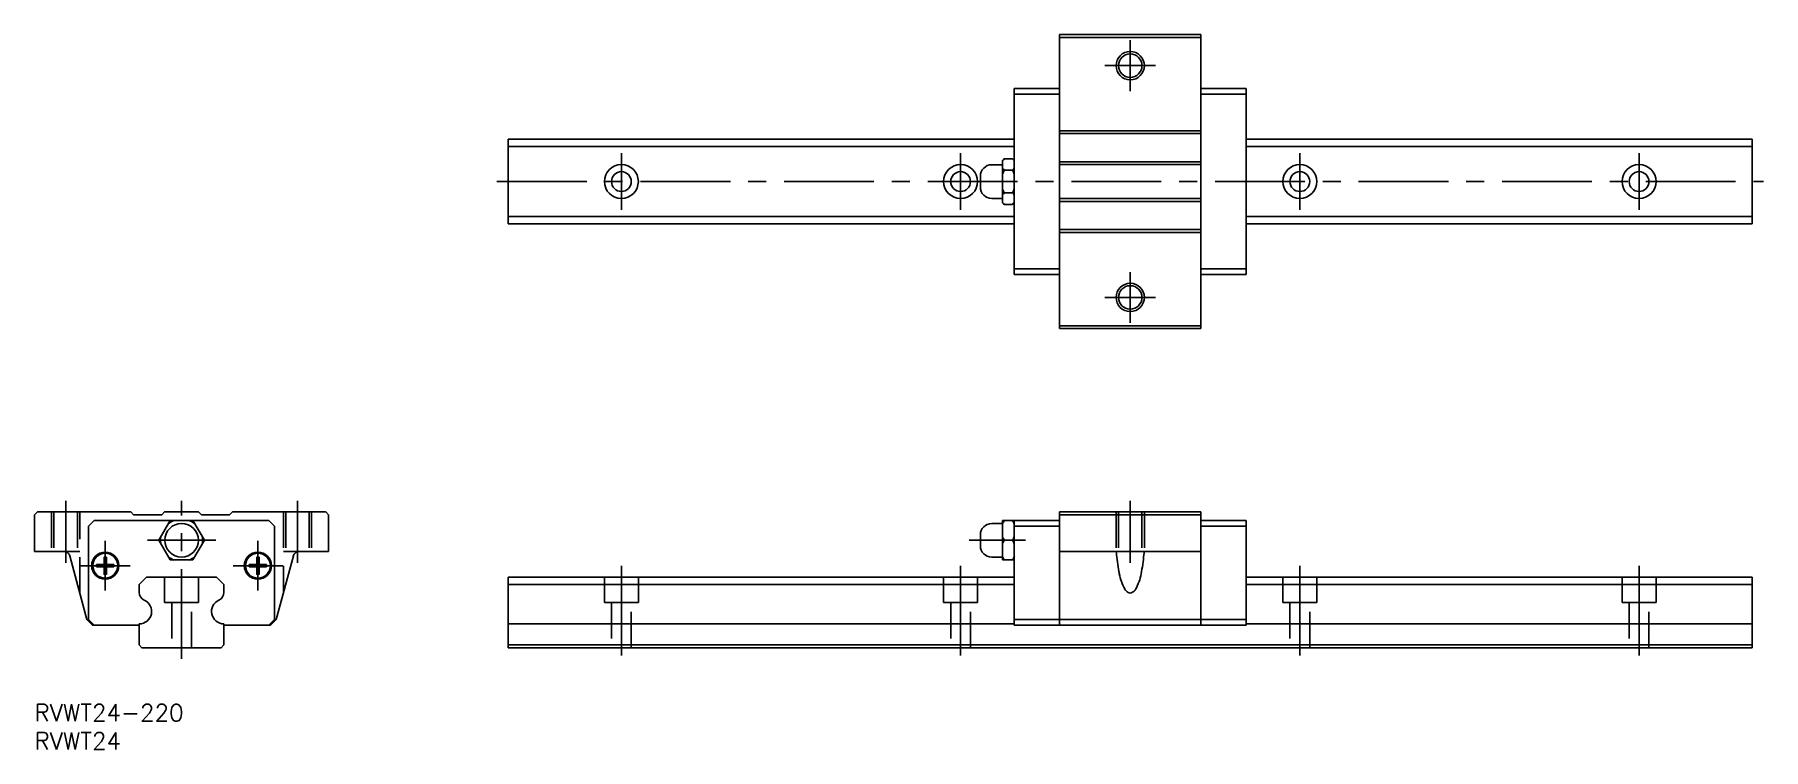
# Model space of a CAD drawing. Extents: x 0 to 306, y -8 to 118.
import ezdxf

# ---------------------------------------------------------------- set-up
doc = ezdxf.new("R2010")
doc.units = 0
doc.header["$LTSCALE"] = 0.5
doc.linetypes.add('CENTER', pattern=[50.8, 31.75, -6.35, 6.35, -6.35])
doc.linetypes.add('DASHED', pattern=[19.05, 12.7, -6.35])
for name, color, linetype in [('MSM_CENTER', 1, 'CENTER'), ('MSM_CONTINUOUS', 7, 'CONTINUOUS'), ('MSM_DASHED', 4, 'DASHED'), ('MSM_NARROW', 5, 'CONTINUOUS'), ('MSM_PART_NUMBER', 7, 'CONTINUOUS')]:
    doc.layers.add(name, color=color, linetype=linetype)
doc.styles.get("Standard").update_dxf_attribs({"font": 'txt.shx', "height": 2, "bigfont": 'bigfont.shx'})

# ---------------------------------------------------------------- blocks, each defined once
blk = doc.blocks.new('*U50')
at = {"layer": 'MSM_PART_NUMBER'}
blk.add_text('RVWT24-220', height=3, dxfattribs=at).set_placement((0, -3))
blk = doc.blocks.new('*U51')
at = {"layer": 'MSM_PART_NUMBER'}
blk.add_text('RVWT24', height=3, dxfattribs=at).set_placement((0, -8))

msp = doc.modelspace()

# ---------------------------------------------------------------- linework, layer by layer
at = {"layer": 'MSM_CENTER'}
for p, q in [((193.79, 108.45), (193.79, 117.45)), ((189.29, 112.95), (198.29, 112.95)), ((103.79, 97.45), (103.79, 87.45)), ((163.79, 97.45), (163.79, 87.45)), ((223.79, 97.45), (223.79, 87.45)), ((283.79, 97.45), (283.79, 87.45)), ((81.79, 92.45), (305.79, 92.45)), ((193.79, 67.45), (193.79, 76.45)), ((189.29, 71.95), (198.29, 71.95)), ((5.5, 36), (5.5, 25)), ((26, 8), (26, 36)), ((46.5, 36), (46.5, 25)), ((193.79, 36), (193.79, 25)), ((12.5, 20.1), (12.5, 28.9)), ((19.96, 29), (32.04, 29)), ((39.5, 20.1), (39.5, 28.9)), ((165.29, 29), (175.29, 29)), ((8.1, 24.5), (16.9, 24.5)), ((35.1, 24.5), (43.9, 24.5)), ((103.79, 24.5), (103.79, 8)), ((163.79, 24.5), (163.79, 8)), ((223.79, 24.5), (223.79, 8)), ((283.79, 24.5), (283.79, 8))]:
    msp.add_line(p, q, dxfattribs=at)
at = {"layer": 'MSM_CONTINUOUS'}
for p, q in [((206.29, 118.45), (181.29, 118.45)), ((181.29, 118.45), (181.29, 66.45)), ((206.29, 117.95), (181.29, 117.95)), ((206.29, 118.45), (206.29, 66.45)), ((173.29, 108.9), (173.29, 76)), ((173.29, 108.9), (181.29, 108.9)), ((173.29, 107.91), (181.29, 107.91)), ((214.29, 108.9), (206.29, 108.9)), ((214.29, 107.91), (206.29, 107.91)), ((214.29, 108.9), (214.29, 76)), ((206.29, 101.45), (181.29, 101.45)), ((206.29, 100.95), (181.29, 100.95)), ((83.79, 99.95), (173.29, 99.95)), ((83.79, 84.95), (83.79, 99.95)), ((83.79, 98.64), (173.29, 98.64)), ((214.29, 99.95), (303.79, 99.95)), ((214.29, 98.64), (303.79, 98.64)), ((303.79, 84.95), (303.79, 99.95)), ((169.29, 95.42), (171.22, 95.42)), ((171.22, 96.19), (171.51, 96.49)), ((171.22, 88.71), (171.22, 96.19)), ((171.51, 96.49), (172.97, 96.49)), ((172.97, 96.49), (173.29, 96.17)), ((206.29, 95.95), (181.29, 95.95)), ((206.29, 95.45), (181.29, 95.45)), ((167.29, 91.48), (167.29, 93.42)), ((171.51, 94.47), (172.97, 94.47)), ((171.22, 89.48), (169.29, 89.48)), ((171.51, 88.41), (171.22, 88.71)), ((171.51, 90.43), (172.97, 90.43)), ((173.29, 88.73), (172.97, 88.41)), ((206.29, 89.45), (181.29, 89.45)), ((206.29, 88.95), (181.29, 88.95)), ((83.79, 86.26), (173.29, 86.26)), ((171.51, 88.41), (172.97, 88.41)), ((214.29, 86.26), (303.79, 86.26)), ((83.79, 84.95), (173.29, 84.95)), ((206.29, 83.95), (181.29, 83.95)), ((206.29, 83.45), (181.29, 83.45)), ((214.29, 84.95), (303.79, 84.95)), ((173.29, 76.99), (181.29, 76.99)), ((214.29, 76.99), (206.29, 76.99)), ((173.29, 76), (181.29, 76)), ((214.29, 76), (206.29, 76)), ((206.29, 66.95), (181.29, 66.95)), ((206.29, 66.45), (181.29, 66.45)), ((0, 33.5), (0.5, 34)), ((17, 34), (0.5, 34)), ((17.5, 33.5), (17, 34)), ((23, 34), (22.5, 33.5)), ((29, 34), (23, 34)), ((29.5, 33.5), (29, 34)), ((35, 34), (34.5, 33.5)), ((51.5, 34), (35, 34)), ((51.5, 34), (52, 33.5)), ((181.29, 14), (181.29, 34)), ((181.29, 34), (206.29, 34)), ((206.29, 14), (206.29, 34)), ((0, 33.5), (0, 27)), ((10.54, 32.5), (9.55, 31.51)), ((9.55, 31.51), (9.55, 15)), ((23.97, 32.5), (10.54, 32.5)), ((22.5, 33.5), (17.5, 33.5)), ((23.98, 32.5), (21.96, 29)), ((28.02, 32.5), (23.98, 32.5)), ((27.33, 32.5), (24.67, 32.5)), ((30.04, 29), (28.02, 32.5)), ((41.46, 32.5), (28.03, 32.5)), ((34.5, 33.5), (29.5, 33.5)), ((42.45, 31.51), (41.46, 32.5)), ((42.45, 15), (42.45, 31.51)), ((52, 27), (52, 33.5)), ((171.22, 31.97), (169.29, 31.97)), ((171.22, 32.5), (171.22, 25.51)), ((173.29, 32.5), (171.22, 32.5)), ((173.29, 14), (173.29, 32.5)), ((173.29, 32.5), (181.29, 32.5)), ((173.29, 31.51), (181.29, 31.51)), ((181.29, 33.5), (206.29, 33.5)), ((214.29, 32.5), (206.29, 32.5)), ((214.29, 31.51), (206.29, 31.51)), ((214.29, 14), (214.29, 32.5)), ((21.96, 29), (23.98, 25.51)), ((28.02, 25.51), (30.04, 29)), ((167.29, 29.97), (167.29, 28.03)), ((171.51, 29), (172.97, 29)), ((0, 27), (5.27, 27)), ((6.23, 26.26), (9.25, 15)), ((12.3, 24.7), (10.97, 24.7)), ((12.3, 26.03), (12.3, 24.7)), ((12.7, 24.7), (12.7, 26.03)), ((14.03, 24.7), (12.7, 24.7)), ((23.98, 25.51), (28.02, 25.51)), ((39.3, 24.7), (37.97, 24.7)), ((39.3, 26.03), (39.3, 24.7)), ((39.7, 24.7), (39.7, 26.03)), ((41.03, 24.7), (39.7, 24.7)), ((42.75, 15), (45.77, 26.26)), ((46.73, 27), (52, 27)), ((169.29, 26.03), (171.22, 26.03)), ((171.22, 25.51), (173.29, 25.51)), ((181.29, 27), (206.29, 27)), ((10.97, 24.3), (12.3, 24.3)), ((12.3, 24.3), (12.3, 22.97)), ((12.7, 22.97), (12.7, 24.3)), ((12.7, 24.3), (14.03, 24.3)), ((18.5, 21.19), (19.81, 22.5)), ((19.81, 22.5), (32.19, 22.5)), ((32.19, 22.5), (33.5, 21.19)), ((37.97, 24.3), (39.3, 24.3)), ((39.3, 24.3), (39.3, 22.97)), ((39.7, 24.3), (41.03, 24.3)), ((39.7, 22.97), (39.7, 24.3)), ((173.29, 22.5), (83.79, 22.5)), ((83.79, 22.5), (83.79, 10)), ((303.79, 22.5), (214.29, 22.5)), ((303.79, 22.5), (303.79, 10)), ((18.5, 19.79), (18.5, 21.19)), ((33.5, 21.19), (33.5, 19.79)), ((173.29, 21.19), (83.79, 21.19)), ((303.79, 21.19), (214.29, 21.19)), ((9.25, 15), (10.25, 14)), ((9.55, 15), (10.55, 14)), ((10.25, 14), (18.5, 14)), ((18.5, 10.5), (18.5, 14.21)), ((33.5, 14.21), (33.5, 10.5)), ((33.5, 14), (41.75, 14)), ((41.45, 14), (42.45, 15)), ((41.75, 14), (42.75, 15)), ((173.29, 14.21), (83.79, 14.21)), ((214.29, 15), (173.29, 15)), ((214.29, 14), (173.29, 14)), ((303.79, 14.21), (214.29, 14.21)), ((19, 10), (18.5, 10.5)), ((33, 10), (19, 10)), ((33.5, 10.5), (33, 10)), ((303.79, 10.5), (83.79, 10.5)), ((303.79, 10), (83.79, 10))]:
    msp.add_line(p, q, dxfattribs=at)
for centre, radius in [((193.79, 112.95), 2.07), ((103.79, 92.45), 3), ((163.79, 92.45), 3), ((223.79, 92.45), 3), ((283.79, 92.45), 3), ((103.79, 92.45), 1.75), ((163.79, 92.45), 1.75), ((223.79, 92.45), 1.75), ((283.79, 92.45), 1.75), ((193.79, 71.95), 2.07), ((26, 29), 2.97), ((12.5, 24.5), 2.4), ((12.5, 24.5), 2.2), ((39.5, 24.5), 2.4), ((39.5, 24.5), 2.2)]:
    msp.add_circle(centre, radius, dxfattribs=at)
for centre, radius, start, end in [((169.29, 93.42), 2, 90, 180), ((173.44, 94.52), 2.75, 134.5298, 143.9247), ((173.31, 96.32), 2.58, 215.7696, 225.7759), ((171.21, 94.67), 2.53, 34.8669, 45.852), ((171.1, 96.38), 2.68, 314.4389, 324.8422), ((177.17, 91.62), 6.34, 153.3138, 160.0373), ((167.56, 91.73), 6.07, 19.2272, 26.8164), ((169.29, 91.48), 2, 180, 270), ((177.17, 93.28), 6.34, 199.9627, 206.6862), ((173.31, 88.58), 2.58, 134.2241, 144.2304), ((173.44, 90.37), 2.75, 216.0753, 225.4702), ((167.56, 93.17), 6.07, 333.1836, 340.7728), ((171.1, 88.52), 2.68, 35.1578, 45.5611), ((171.21, 90.23), 2.53, 314.148, 325.1331), ((26, 29), 3.74, 110.9121, 129.0879), ((26, 29), 3.74, 50.9121, 69.0879), ((169.29, 29.97), 2, 90, 180), ((175.65, 30.07), 4.8, 149.5864, 157.4784), ((168.74, 30.02), 4.91, 21.9678, 30.3029), ((26, 29), 3.74, 170.9121, 189.0879), ((26, 29), 3.74, 350.9121, 9.0879), ((169.29, 28.03), 2, 180, 270), ((175.83, 31.52), 5, 202.6789, 210.2563), ((175.83, 26.48), 5, 149.7437, 157.3211), ((168.89, 31.4), 4.74, 329.5489, 338.1804), ((168.89, 26.6), 4.74, 21.8196, 30.4511), ((5.27, 26), 1, 15, 90), ((12.5, 24.5), 1.54, 172.5379, 187.4621), ((12.5, 24.5), 1.54, 82.5379, 97.4621), ((12.5, 24.5), 1.54, 352.5379, 7.4621), ((26, 29), 3.74, 230.9121, 249.0879), ((26, 29), 3.74, 290.9121, 309.0879), ((39.5, 24.5), 1.54, 172.5379, 187.4621), ((39.5, 24.5), 1.54, 82.5379, 97.4621), ((39.5, 24.5), 1.54, 352.5379, 7.4621), ((46.73, 26), 1, 90, 165), ((175.65, 27.93), 4.8, 202.5216, 210.4136), ((168.74, 27.98), 4.91, 329.6971, 338.0322), ((191.31, 26.98), 0.0256, 122.8047, 194.2559), ((160.07, 21.46), 31.7, 8.988, 10.0087), ((216.27, 28.27), 24.95, 184.2522, 192.0437), ((171.31, 28.27), 24.95, 347.9563, 355.7478), ((227.5, 21.46), 31.7, 169.9913, 171.012), ((196.26, 26.98), 0.0256, 345.7441, 57.1953), ((12.5, 24.5), 1.54, 262.5379, 277.4621), ((39.5, 24.5), 1.54, 262.5379, 277.4621), ((200.45, 24.63), 8.73, 190.3854, 208.9927), ((187.13, 24.63), 8.73, 331.0073, 349.6146), ((20, 19.79), 1.5, 180, 246.0835), ((18.5, 16.41), 2.2, 270, 66.0835), ((33.5, 16.41), 2.2, 113.9165, 270), ((32, 19.79), 1.5, 293.9165, 0), ((194.27, 21.18), 1.66, 208.233, 239.9348), ((193.79, 20.45), 0.784, 243.651, 292.8829), ((193.33, 21.17), 1.63, 298.0983, 331.9017)]:
    msp.add_arc(centre, radius, start, end, dxfattribs=at)
at = {"layer": 'MSM_DASHED'}
for p, q in [((3, 34), (3, 27)), ((3.43, 34), (3.43, 27)), ((7.57, 34), (7.57, 27)), ((8, 19.66), (8, 34)), ((44, 34), (44, 19.66)), ((44.43, 34), (44.43, 27)), ((48.57, 34), (48.57, 27)), ((49, 34), (49, 27)), ((191.29, 34), (191.29, 27)), ((191.72, 34), (191.72, 27)), ((195.85, 34), (195.85, 27)), ((196.29, 34), (196.29, 27)), ((8, 27), (5.27, 27)), ((46.73, 27), (44, 27)), ((23, 22.5), (23, 18)), ((29, 18), (29, 22.5)), ((100.79, 22.5), (100.79, 18)), ((106.79, 18), (106.79, 22.5)), ((160.79, 22.5), (160.79, 18)), ((166.79, 18), (166.79, 22.5)), ((220.79, 22.5), (220.79, 18)), ((226.79, 18), (226.79, 22.5)), ((280.79, 22.5), (280.79, 18)), ((286.79, 18), (286.79, 22.5)), ((29, 18), (23, 18)), ((24.25, 18), (24.25, 10)), ((27.75, 10), (27.75, 18)), ((106.79, 18), (100.79, 18)), ((102.04, 18), (102.04, 10)), ((105.54, 10), (105.54, 18)), ((166.79, 18), (160.79, 18)), ((162.04, 18), (162.04, 10)), ((165.54, 10), (165.54, 18)), ((226.79, 18), (220.79, 18)), ((222.04, 18), (222.04, 10)), ((225.54, 10), (225.54, 18)), ((286.79, 18), (280.79, 18)), ((282.04, 18), (282.04, 10)), ((285.54, 10), (285.54, 18))]:
    msp.add_line(p, q, dxfattribs=at)
at = {"layer": 'MSM_NARROW'}
for centre in [(193.79, 112.95), (193.79, 71.95)]:
    msp.add_circle(centre, 2.5, dxfattribs=at)

# ---------------------------------------------------------------- block references
at = {"layer": 'MSM_CONTINUOUS'}
for name in ['*U50', '*U51']:
    msp.add_blockref(name, (0, 0), dxfattribs=at)

doc.saveas('drawing.dxf')
